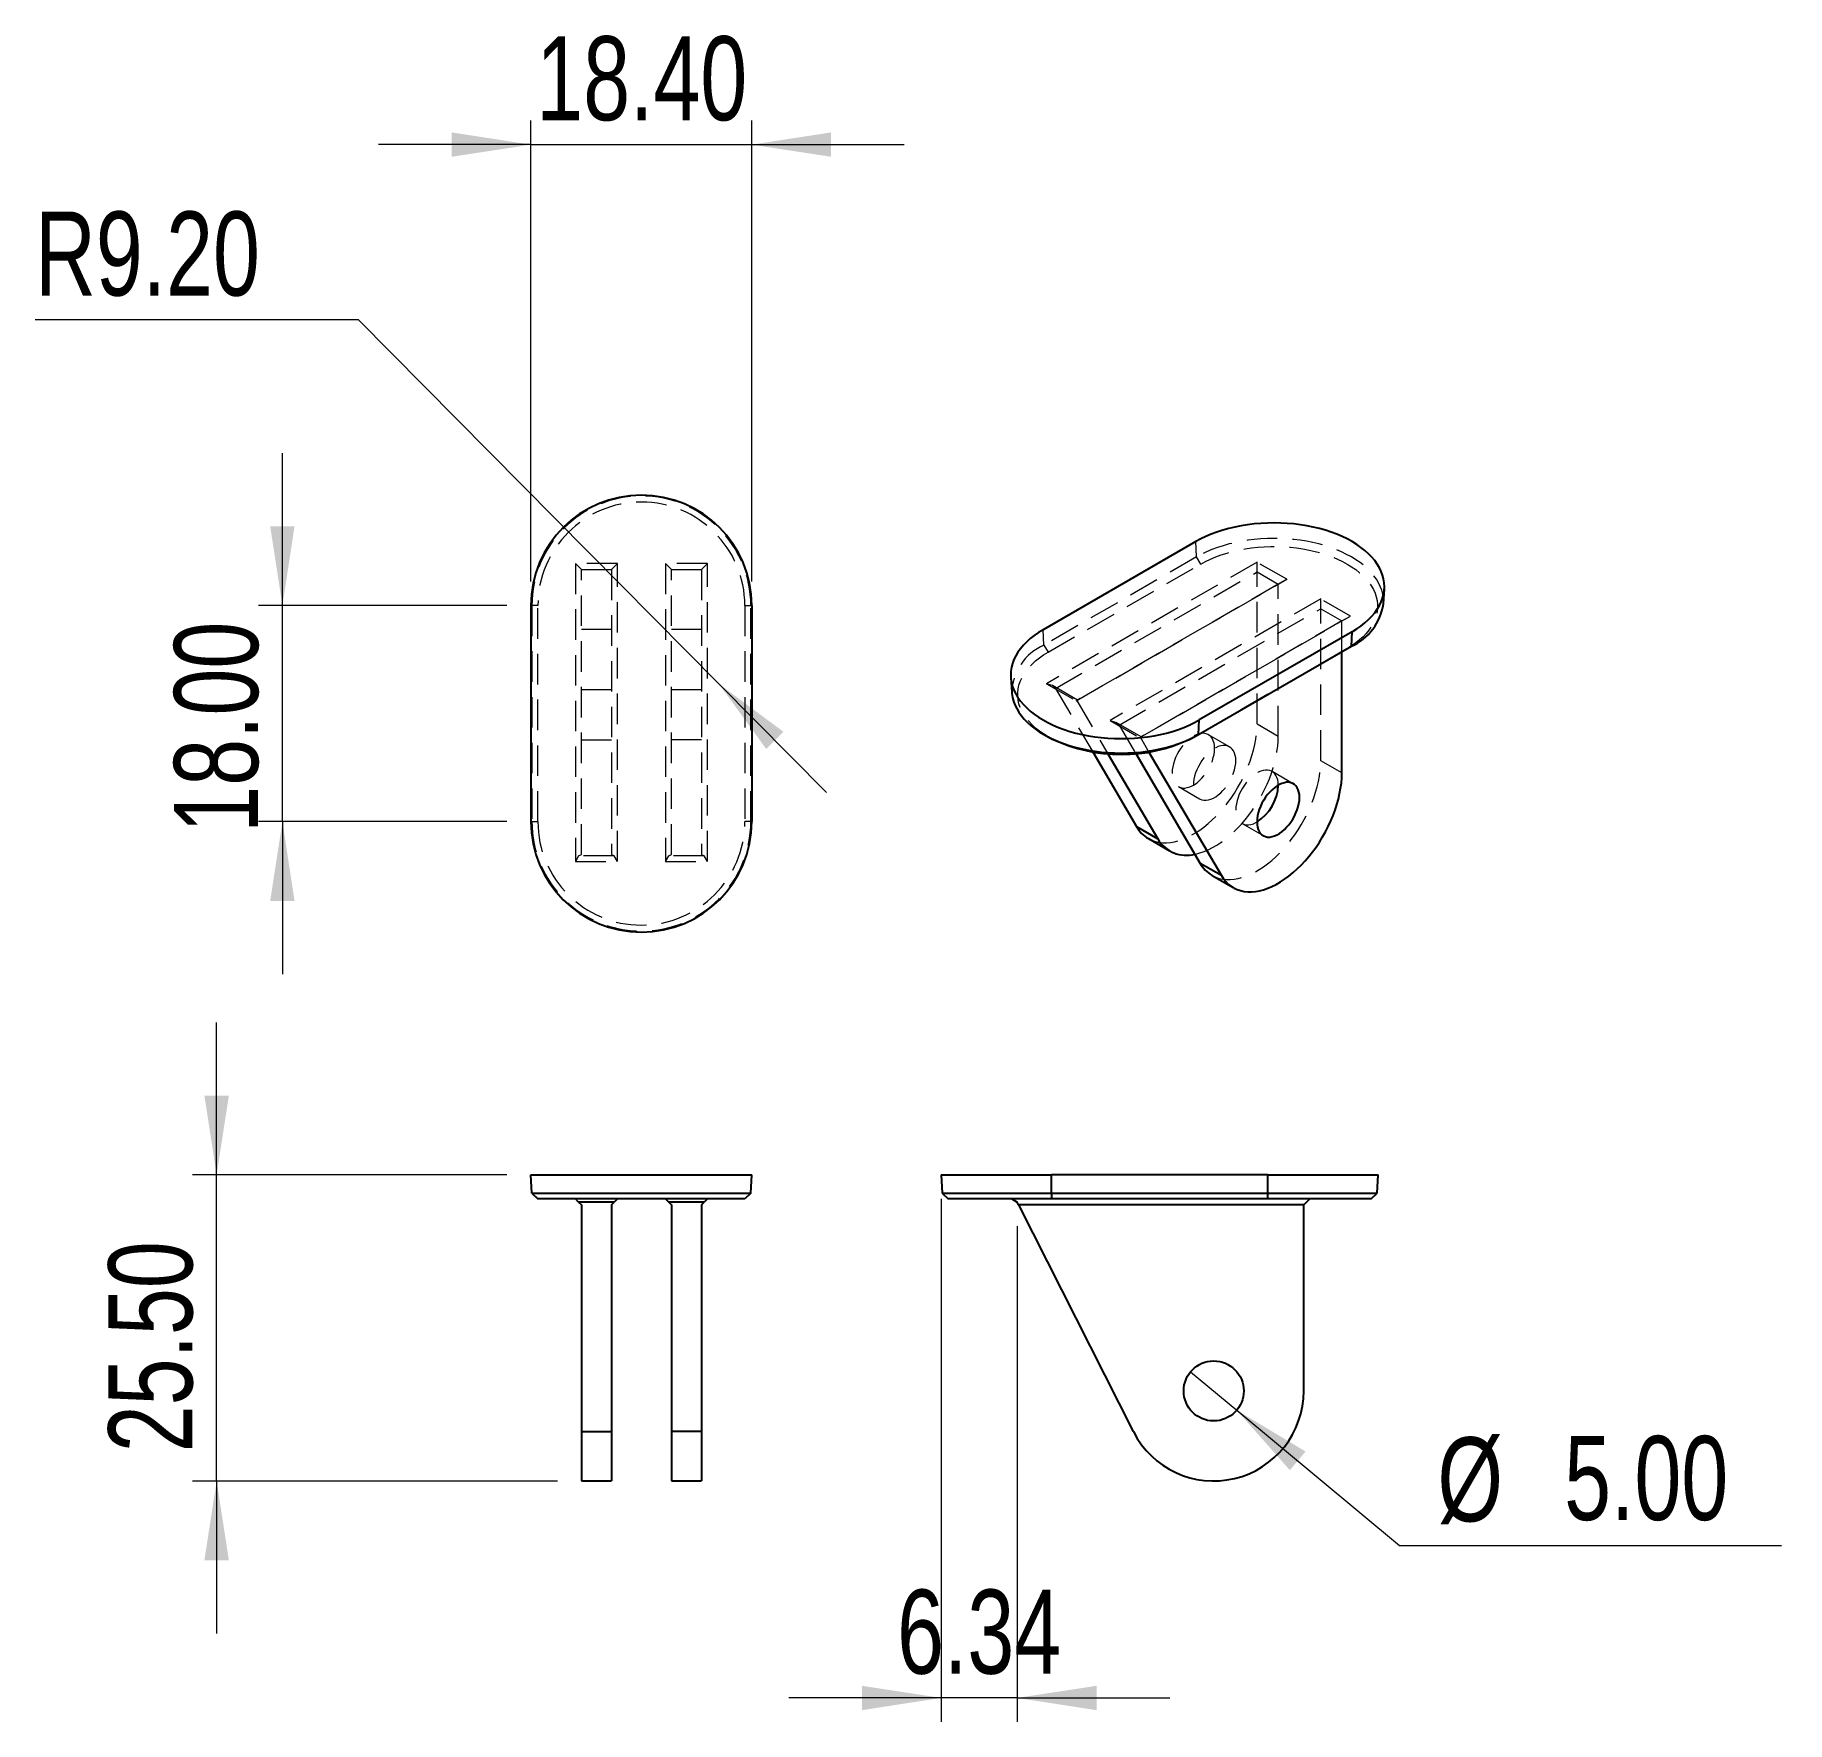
# Model space of a CAD drawing. Header units: millimetres. Extents: x 83 to 229, y 103 to 243.
import ezdxf

# ---------------------------------------------------------------- set-up
doc = ezdxf.new("R2010")
doc.units = ezdxf.units.MM
doc.header["$LTSCALE"] = 2
doc.linetypes.add('HIDDEN', pattern=[1.905, 1.27, -0.635])
doc.styles.add('SLDTEXTSTYLE0', font='TXT', dxfattribs={"width": 0.75})
doc.dimstyles.new('SLDDIMSTYLE0', dxfattribs={"dimtxt": 7, "dimasz": 6.604, "dimexe": 0, "dimexo": 0.0625, "dimgap": 1.75, "dimtad": 1, "dimrnd": 1e-09, "dimzin": 4, "dimdsep": 46, "dimtxsty": 'SLDTEXTSTYLE0', "dimsah": 1, "dimcen": 0.09, "dimadec": 0, "dimazin": 1, "dimtfac": 1, "dimtmove": 0, "dimatfit": 0, "dimfxl": 1, "dimfrac": 2, "dimtolj": 1, "dimtzin": 12, "dimarcsym": 0})
doc.dimstyles.new('SLDDIMSTYLE1', dxfattribs={"dimtxt": 7, "dimasz": 6.604, "dimexe": 0, "dimexo": 0.0625, "dimgap": 1.75, "dimtad": 0, "dimtih": 1, "dimtoh": 1, "dimrnd": 1e-09, "dimzin": 4, "dimdsep": 46, "dimtxsty": 'SLDTEXTSTYLE0', "dimsah": 1, "dimcen": 0, "dimadec": 0, "dimazin": 1, "dimtfac": 1, "dimtofl": 0, "dimtmove": 1, "dimatfit": 3, "dimfxl": 1, "dimfrac": 2, "dimtolj": 1, "dimtzin": 12, "dimarcsym": 0})
doc.dimstyles.new('SLDDIMSTYLE2', dxfattribs={"dimtxt": 7, "dimasz": 6.604, "dimexe": 0, "dimexo": 0.0625, "dimgap": 1.75, "dimtad": 1, "dimrnd": 1e-09, "dimzin": 12, "dimdsep": 46, "dimtxsty": 'SLDTEXTSTYLE0', "dimsah": 1, "dimcen": 0.09, "dimadec": 0, "dimazin": 3, "dimtfac": 1, "dimtmove": 0, "dimatfit": 0, "dimfxl": 1, "dimfrac": 2, "dimtolj": 1, "dimtzin": 12, "dimarcsym": 0})
doc.dimstyles.new('SLDDIMSTYLE3', dxfattribs={"dimtxt": 7, "dimasz": 6.604, "dimexe": 0, "dimexo": 0.0625, "dimgap": 1.75, "dimtad": 0, "dimtih": 1, "dimtoh": 1, "dimrnd": 1e-09, "dimzin": 4, "dimdsep": 46, "dimtxsty": 'SLDTEXTSTYLE0', "dimblk1": 'NONE', "dimsah": 1, "dimcen": 0, "dimadec": 0, "dimazin": 1, "dimtfac": 1, "dimtmove": 0, "dimatfit": 3, "dimldrblk": 'NONE', "dimfxl": 1, "dimfrac": 2, "dimtolj": 1, "dimtzin": 12, "dimarcsym": 0})

# ---------------------------------------------------------------- blocks, each defined once
blk = doc.blocks.new('_D')
at = {"color": 7, "linetype": 'Continuous', "lineweight": 18}
for p, q in [((98.27, 148.2), (98.27, 160.9)), ((122.45, 148.2), (96.27, 148.2)), ((98.27, 122.7), (98.27, 148.2)), ((126.65, 122.7), (96.27, 122.7)), ((98.27, 122.7), (98.27, 110))]:
    blk.add_line(p, q, dxfattribs=at)
for points in [[(98.27, 148.2), (99.29, 154.81), (97.25, 154.81)], [(98.27, 122.7), (97.25, 116.1), (99.29, 116.1)]]:
    blk.add_solid(points, dxfattribs=at)
at = {"color": 7, "linetype": 'Continuous', "lineweight": 18, "insert": (89.25, 125.1), "char_height": 7, "attachment_point": 1, "rotation": 90, "style": 'SLDTEXTSTYLE0'}
blk.add_mtext('25.50', dxfattribs=at)
blk = doc.blocks.new('_D_1')
at = {"color": 7, "linetype": 'Continuous', "lineweight": 18}
for p, q in [((110.09, 219.42), (83.14, 219.42)), ((140.12, 189.09), (110.09, 219.42)), ((140.12, 189.09), (149.06, 180.06))]:
    blk.add_line(p, q, dxfattribs=at)
blk.add_solid([(140.12, 189.09), (144.05, 183.68), (145.49, 185.11)], dxfattribs=at)
at = {"color": 7, "linetype": 'Continuous', "lineweight": 18, "insert": (83.14, 228.45), "char_height": 7, "attachment_point": 1, "style": 'SLDTEXTSTYLE0'}
blk.add_mtext('R9.20', dxfattribs=at)
blk = doc.blocks.new('_D_2')
at = {"color": 7, "linetype": 'Continuous', "lineweight": 18}
for p, q in [((103.75, 195.63), (103.75, 208.33)), ((122.45, 195.63), (101.75, 195.63)), ((103.75, 177.63), (103.75, 195.63)), ((122.45, 177.63), (101.75, 177.63)), ((103.75, 177.63), (103.75, 164.93))]:
    blk.add_line(p, q, dxfattribs=at)
for points in [[(103.75, 195.63), (104.76, 202.23), (102.73, 202.23)], [(103.75, 177.63), (102.73, 171.02), (104.76, 171.02)]]:
    blk.add_solid(points, dxfattribs=at)
at = {"color": 7, "linetype": 'Continuous', "lineweight": 18, "insert": (94.72, 176.71), "char_height": 7, "attachment_point": 1, "rotation": 90, "style": 'SLDTEXTSTYLE0'}
blk.add_mtext('18.00', dxfattribs=at)
blk = doc.blocks.new('_D_3')
at = {"color": 7, "linetype": 'Continuous', "lineweight": 18}
for p, q in [((124.45, 197.63), (124.45, 236.02)), ((142.85, 197.63), (142.85, 236.02)), ((124.45, 234.02), (111.75, 234.02)), ((124.45, 234.02), (142.85, 234.02)), ((142.85, 234.02), (155.55, 234.02))]:
    blk.add_line(p, q, dxfattribs=at)
for points in [[(124.45, 234.02), (117.85, 235.04), (117.85, 233.01)], [(142.85, 234.02), (149.45, 233.01), (149.45, 235.04)]]:
    blk.add_solid(points, dxfattribs=at)
at = {"color": 7, "linetype": 'Continuous', "lineweight": 18, "insert": (124.9, 243.05), "char_height": 7, "attachment_point": 1, "style": 'SLDTEXTSTYLE0'}
blk.add_mtext('18.40', dxfattribs=at)
blk = doc.blocks.new('_D_4')
at = {"color": 7, "linetype": 'Continuous', "lineweight": 18}
for p, q in [((158.62, 146.2), (158.62, 102.63)), ((164.96, 143.93), (164.96, 102.63)), ((158.62, 104.63), (145.92, 104.63)), ((164.96, 104.63), (158.62, 104.63)), ((164.96, 104.63), (177.66, 104.63))]:
    blk.add_line(p, q, dxfattribs=at)
for points in [[(158.62, 104.63), (152.02, 105.64), (152.02, 103.61)], [(164.96, 104.63), (171.57, 103.61), (171.57, 105.64)]]:
    blk.add_solid(points, dxfattribs=at)
at = {"color": 7, "linetype": 'Continuous', "lineweight": 18, "insert": (154.95, 113.65), "char_height": 7, "attachment_point": 1, "style": 'SLDTEXTSTYLE0'}
blk.add_mtext('6.34', dxfattribs=at)
blk = doc.blocks.new('_D_5')
at = {"color": 7, "linetype": 'Continuous', "lineweight": 18}
for p, q in [((179.4, 131.8), (183.24, 128.6)), ((183.24, 128.6), (196.79, 117.32)), ((196.79, 117.32), (228.62, 117.32))]:
    blk.add_line(p, q, dxfattribs=at)
blk.add_solid([(183.24, 128.6), (187.67, 123.6), (188.97, 125.16)], dxfattribs=at)
at = {"color": 7, "linetype": 'Continuous', "lineweight": 18, "char_height": 7, "attachment_point": 1, "style": 'SLDTEXTSTYLE0'}
for s, insert in [('%%c', (199.96, 126.34)), ('5.00', (210.52, 126.45))]:
    blk.add_mtext(s, dxfattribs=dict(at, insert=insert))
blk = doc.blocks.new('_NONE')

msp = doc.modelspace()

# ---------------------------------------------------------------- linework, layer by layer
at = {"color": 7, "linetype": 'Continuous', "lineweight": 25}
for p, q in [((179.843, 200.954), (167.115, 193.607)), ((124.45, 195.627), (124.45, 177.627)), ((142.85, 195.627), (142.85, 177.627)), ((195.462, 195.757), (195.542, 197.002)), ((192.854, 193.443), (180.126, 186.096)), ((192.797, 192.23), (192.854, 193.443)), ((180.069, 184.882), (192.797, 192.23)), ((192.005, 181.685), (192.005, 191.773)), ((164.427, 189.654), (164.507, 188.41)), ((180.069, 184.882), (180.126, 186.096)), ((167.537, 184.682), (167.87, 184.51)), ((179.371, 184.51), (179.704, 184.682)), ((171.248, 183.433), (174.899, 177.209)), ((172.506, 183.283), (176.667, 176.188)), ((174.84, 183.291), (180.202, 174.147)), ((175.931, 183.423), (181.97, 173.127)), ((174.899, 177.209), (176.667, 176.188)), ((175.881, 176.21), (177.649, 175.189)), ((181.97, 173.127), (180.202, 174.147)), ((181.185, 173.148), (182.952, 172.128)), ((124.45, 148.202), (142.85, 148.202)), ((124.53, 146.676), (124.45, 148.202)), ((142.77, 146.676), (142.85, 148.202)), ((158.623, 148.202), (158.703, 146.676)), ((158.623, 148.202), (167.823, 148.202)), ((167.823, 146.676), (167.823, 148.202)), ((185.823, 148.202), (167.823, 148.202)), ((185.823, 146.676), (185.823, 148.202)), ((185.823, 148.202), (195.023, 148.202)), ((194.943, 146.676), (195.023, 148.202)), ((124.53, 146.676), (142.77, 146.676)), ((124.53, 146.676), (125.029, 146.202)), ((142.271, 146.202), (125.029, 146.202)), ((128.424, 145.928), (128.15, 146.202)), ((131.65, 146.202), (131.376, 145.928)), ((135.65, 146.202), (135.924, 145.928)), ((139.15, 146.202), (138.876, 145.928)), ((142.77, 146.676), (142.271, 146.202)), ((158.703, 146.676), (159.202, 146.202)), ((158.703, 146.676), (167.823, 146.676)), ((167.823, 146.202), (159.202, 146.202)), ((164.515, 146.202), (164.961, 145.928)), ((167.823, 146.676), (185.823, 146.676)), ((167.823, 146.676), (167.823, 146.202)), ((185.823, 146.202), (167.823, 146.202)), ((185.823, 146.676), (194.943, 146.676)), ((185.823, 146.202), (185.823, 146.676)), ((194.443, 146.202), (185.823, 146.202)), ((188.823, 145.702), (189.323, 146.202)), ((194.443, 146.202), (194.943, 146.676)), ((131.376, 145.928), (128.424, 145.928)), ((128.424, 145.928), (128.65, 145.702)), ((128.65, 145.702), (128.65, 126.816)), ((131.15, 145.702), (131.376, 145.928)), ((131.15, 145.702), (131.15, 126.816)), ((138.876, 145.928), (135.924, 145.928)), ((135.924, 145.928), (136.15, 145.702)), ((136.15, 145.702), (136.15, 126.816)), ((138.65, 145.702), (138.876, 145.928)), ((138.65, 145.702), (138.65, 126.816)), ((165.076, 145.702), (164.961, 145.928)), ((188.823, 145.702), (165.076, 145.702)), ((165.076, 145.702), (174.63, 126.816)), ((188.823, 130.202), (188.823, 145.702)), ((128.65, 126.816), (131.15, 126.816)), ((128.65, 126.816), (128.65, 122.702)), ((131.15, 126.816), (131.15, 122.702)), ((138.65, 126.816), (136.15, 126.816)), ((136.15, 126.816), (136.15, 122.702)), ((138.65, 126.816), (138.65, 122.702)), ((128.65, 122.702), (131.15, 122.702)), ((136.15, 122.702), (138.65, 122.702))]:
    msp.add_line(p, q, dxfattribs=at)
at = {"color": 7, "linetype": 'HIDDEN', "lineweight": 18}
for p, q in [((179.9, 199.675), (179.843, 200.954)), ((128.15, 199.127), (128.15, 174.319)), ((128.65, 198.627), (128.15, 199.127)), ((131.65, 199.127), (128.15, 199.127)), ((128.65, 174.879), (128.65, 198.627)), ((128.65, 198.627), (131.15, 198.627)), ((131.65, 199.127), (131.15, 198.627)), ((131.15, 198.627), (131.15, 174.879)), ((131.65, 174.319), (131.65, 199.127)), ((135.65, 199.127), (135.65, 174.319)), ((136.15, 198.627), (135.65, 199.127)), ((139.15, 199.127), (135.65, 199.127)), ((136.15, 174.879), (136.15, 198.627)), ((136.15, 198.627), (138.65, 198.627)), ((138.65, 198.627), (139.15, 199.127)), ((138.65, 198.627), (138.65, 174.879)), ((139.15, 174.319), (139.15, 199.127)), ((179.9, 199.675), (167.172, 192.328)), ((184.934, 199.239), (167.393, 189.113)), ((167.525, 191.737), (180.253, 199.085)), ((180.253, 199.085), (179.9, 199.675)), ((184.934, 198.423), (184.934, 199.239)), ((187.409, 197.811), (184.934, 199.239)), ((168.143, 188.729), (184.934, 198.423)), ((169.868, 187.684), (187.409, 197.811)), ((186.702, 197.403), (169.91, 187.709)), ((184.934, 198.423), (186.702, 197.403)), ((184.934, 185.767), (184.934, 198.423)), ((187.409, 197.811), (186.702, 197.403)), ((186.702, 184.746), (186.702, 197.403)), ((124.53, 195.627), (124.45, 195.627)), ((125.029, 195.627), (124.53, 195.627)), ((124.53, 195.627), (124.53, 177.627)), ((125.029, 177.627), (125.029, 195.627)), ((142.271, 195.627), (142.77, 195.627)), ((142.271, 195.627), (142.271, 177.627)), ((142.77, 195.627), (142.85, 195.627)), ((142.77, 177.627), (142.77, 195.627)), ((190.238, 196.178), (172.696, 186.051)), ((190.238, 195.361), (190.238, 196.178)), ((192.712, 194.749), (190.238, 196.178)), ((173.446, 185.668), (190.238, 195.361)), ((175.171, 184.623), (192.712, 194.749)), ((192.005, 194.341), (175.214, 184.647)), ((190.238, 195.361), (192.005, 194.341)), ((190.238, 182.705), (190.238, 195.361)), ((192.005, 194.341), (192.712, 194.749)), ((192.005, 191.773), (192.005, 194.341)), ((131.15, 193.627), (128.65, 193.627)), ((138.65, 193.627), (136.15, 193.627)), ((167.172, 192.328), (167.115, 193.607)), ((167.172, 192.328), (167.525, 191.737)), ((192.444, 192.047), (179.716, 184.699)), ((192.444, 192.047), (192.797, 192.23)), ((128.65, 188.627), (131.15, 188.627)), ((136.15, 188.627), (138.65, 188.627)), ((167.393, 189.113), (169.868, 187.684)), ((167.902, 188.959), (167.393, 189.113)), ((167.902, 188.959), (168.143, 188.729)), ((169.989, 187.754), (167.902, 188.959)), ((168.143, 188.729), (171.248, 183.433)), ((169.868, 187.684), (169.989, 187.754)), ((169.91, 187.709), (169.989, 187.754)), ((169.91, 187.709), (172.506, 183.283)), ((172.696, 186.051), (175.171, 184.623)), ((172.696, 186.051), (173.206, 185.898)), ((173.206, 185.898), (173.446, 185.668)), ((175.293, 184.693), (173.206, 185.898)), ((173.446, 185.668), (174.84, 183.291)), ((184.934, 185.767), (186.702, 184.746)), ((128.65, 184.434), (131.15, 184.434)), ((138.65, 184.434), (136.15, 184.434)), ((175.171, 184.623), (175.293, 184.693)), ((175.214, 184.647), (175.293, 184.693)), ((175.214, 184.647), (175.931, 183.423)), ((179.716, 184.699), (179.371, 184.51)), ((180.069, 184.882), (179.716, 184.699)), ((182.649, 183.85), (180.881, 184.87)), ((192.005, 181.685), (190.238, 182.705)), ((187.952, 180.788), (186.184, 181.809)), ((178.381, 180.54), (180.149, 179.519)), ((124.53, 177.627), (124.45, 177.627)), ((124.53, 177.627), (125.029, 177.627)), ((142.77, 177.627), (142.271, 177.627)), ((142.77, 177.627), (142.85, 177.627)), ((183.684, 177.478), (185.452, 176.458)), ((128.424, 174.765), (128.15, 174.319)), ((128.15, 174.319), (131.65, 174.319)), ((128.424, 174.765), (128.65, 174.879)), ((131.376, 174.765), (128.424, 174.765)), ((131.15, 174.879), (131.376, 174.765)), ((131.65, 174.319), (131.376, 174.765)), ((135.65, 174.319), (135.924, 174.765)), ((135.65, 174.319), (139.15, 174.319)), ((135.924, 174.765), (136.15, 174.879)), ((138.876, 174.765), (135.924, 174.765)), ((138.65, 174.879), (138.876, 174.765)), ((139.15, 174.319), (138.876, 174.765))]:
    msp.add_line(p, q, dxfattribs=at)
at = {"color": 7, "linetype": 'Continuous', "lineweight": 25, "flags": 128}
for points in [[(192.854, 193.443), (193.235, 193.677), (193.591, 193.923), (193.92, 194.182), (194.222, 194.451), (194.495, 194.731), (194.738, 195.019), (194.951, 195.315), (195.132, 195.619), (195.281, 195.928), (195.398, 196.241), (195.481, 196.559), (195.532, 196.878), (195.549, 197.199), (195.532, 197.519), (195.481, 197.839), (195.398, 198.156), (195.281, 198.47), (195.132, 198.779), (194.951, 199.082), (194.738, 199.378), (194.495, 199.667), (194.222, 199.946), (193.92, 200.216), (193.591, 200.474), (193.235, 200.721), (192.854, 200.954), (192.449, 201.174), (192.022, 201.38), (191.575, 201.57), (191.108, 201.744), (190.624, 201.901), (190.124, 202.042), (189.611, 202.165), (189.086, 202.269), (188.55, 202.355), (188.007, 202.423), (187.457, 202.471), (186.904, 202.5), (186.349, 202.51), (185.793, 202.5), (185.24, 202.471), (184.69, 202.423), (184.147, 202.355), (183.612, 202.269), (183.086, 202.165), (182.573, 202.042), (182.073, 201.901), (181.589, 201.744), (181.122, 201.57), (180.675, 201.38), (180.248, 201.174), (179.843, 200.954)], [(167.115, 193.607), (166.734, 193.373), (166.379, 193.126), (166.049, 192.868), (165.747, 192.599), (165.474, 192.319), (165.231, 192.031), (165.018, 191.734), (164.837, 191.431), (164.688, 191.122), (164.571, 190.808), (164.488, 190.491), (164.437, 190.172), (164.421, 189.851), (164.437, 189.53), (164.488, 189.211), (164.571, 188.894), (164.688, 188.58), (164.837, 188.271), (165.018, 187.968), (165.231, 187.671), (165.474, 187.383), (165.747, 187.103), (166.049, 186.834), (166.379, 186.576), (166.734, 186.329), (167.115, 186.096), (167.52, 185.876), (167.947, 185.67), (168.394, 185.48), (168.861, 185.306), (169.345, 185.148), (169.845, 185.008), (170.358, 184.885), (170.884, 184.78), (171.419, 184.694), (171.962, 184.627), (172.512, 184.579), (173.065, 184.55), (173.621, 184.54), (174.176, 184.55), (174.73, 184.579), (175.279, 184.627), (175.822, 184.694), (176.358, 184.78), (176.883, 184.885), (177.396, 185.008), (177.896, 185.148), (178.38, 185.306), (178.847, 185.48), (179.294, 185.67), (179.721, 185.876), (180.126, 186.096)], [(164.507, 188.41), (164.517, 188.287), (164.567, 187.97), (164.65, 187.656), (164.766, 187.345), (164.914, 187.039), (165.093, 186.738), (165.304, 186.444), (165.545, 186.158), (165.816, 185.881), (166.115, 185.614), (166.441, 185.358), (166.794, 185.114), (167.172, 184.882), (167.573, 184.664), (167.996, 184.46), (168.44, 184.272), (168.902, 184.099), (169.382, 183.943), (169.878, 183.804), (170.387, 183.682), (170.907, 183.578), (171.438, 183.493), (171.977, 183.426), (172.521, 183.378), (173.07, 183.35), (173.621, 183.34), (174.171, 183.35), (174.72, 183.378), (175.265, 183.426), (175.803, 183.493), (176.334, 183.578), (176.855, 183.682), (177.364, 183.804), (177.859, 183.943), (178.339, 184.099), (178.801, 184.272), (179.245, 184.46), (179.668, 184.664), (180.069, 184.882)], [(181.97, 173.127), (182.14, 172.866), (182.331, 172.632), (182.542, 172.424), (182.77, 172.243), (183.017, 172.092), (183.28, 171.969), (183.558, 171.876), (183.85, 171.814), (184.155, 171.781), (184.471, 171.779), (184.798, 171.808), (185.133, 171.867), (185.474, 171.957), (185.822, 172.076), (186.173, 172.224), (186.526, 172.401), (186.881, 172.606), (187.234, 172.837), (187.585, 173.095), (187.933, 173.377), (188.274, 173.682), (188.609, 174.01), (188.935, 174.358), (189.252, 174.725), (189.557, 175.11), (189.849, 175.51), (190.127, 175.924), (190.389, 176.35), (190.636, 176.787), (190.865, 177.231), (191.075, 177.682), (191.265, 178.137), (191.436, 178.594), (191.585, 179.051), (191.712, 179.507), (191.817, 179.958), (191.899, 180.404), (191.958, 180.841), (191.994, 181.269), (192.005, 181.685)], [(188.47, 179.644), (188.458, 179.874), (188.422, 180.087), (188.363, 180.28), (188.282, 180.451), (188.179, 180.597), (188.056, 180.717), (187.915, 180.808), (187.758, 180.87), (187.586, 180.901), (187.402, 180.902), (187.209, 180.871), (187.009, 180.811), (186.805, 180.72), (186.599, 180.602), (186.395, 180.456), (186.195, 180.286), (186.002, 180.093), (185.818, 179.881), (185.646, 179.651), (185.489, 179.408), (185.348, 179.153), (185.225, 178.892), (185.122, 178.627), (185.041, 178.362), (184.982, 178.101), (184.946, 177.846), (184.934, 177.603), (184.946, 177.372), (184.982, 177.159), (185.041, 176.966), (185.122, 176.795), (185.225, 176.649), (185.348, 176.529), (185.489, 176.438), (185.646, 176.376), (185.818, 176.345), (186.002, 176.344), (186.195, 176.375), (186.395, 176.436), (186.599, 176.526), (186.805, 176.645), (187.009, 176.79), (187.209, 176.96), (187.402, 177.153), (187.586, 177.365), (187.758, 177.595), (187.915, 177.839), (188.056, 178.093), (188.179, 178.354), (188.282, 178.619), (188.363, 178.884), (188.422, 179.145), (188.458, 179.4), (188.47, 179.644)]]:
    msp.add_lwpolyline(points, dxfattribs=at)
at = {"color": 7, "linetype": 'HIDDEN', "lineweight": 18, "flags": 128}
for points in [[(195.462, 195.757), (195.469, 195.953), (195.452, 196.27), (195.402, 196.587), (195.319, 196.902), (195.204, 197.213), (195.056, 197.519), (194.876, 197.82), (194.665, 198.113), (194.424, 198.399), (194.153, 198.676), (193.854, 198.943), (193.528, 199.2), (193.175, 199.444), (192.797, 199.675), (192.396, 199.893), (191.973, 200.097), (191.529, 200.285), (191.067, 200.458), (190.587, 200.614), (190.092, 200.754), (189.583, 200.875), (189.062, 200.979), (188.531, 201.064), (187.992, 201.131), (187.448, 201.179), (186.899, 201.208), (186.349, 201.217), (185.798, 201.208), (185.249, 201.179), (184.705, 201.131), (184.166, 201.064), (183.635, 200.979), (183.115, 200.875), (182.606, 200.754), (182.11, 200.614), (181.63, 200.458), (181.168, 200.285), (180.724, 200.097), (180.301, 199.893), (179.9, 199.675)], [(180.253, 199.085), (180.648, 199.299), (181.065, 199.498), (181.503, 199.682), (181.96, 199.849), (182.435, 200), (182.925, 200.133), (183.428, 200.248), (183.943, 200.345), (184.468, 200.422), (185, 200.481), (185.537, 200.52), (186.078, 200.54), (186.619, 200.54), (187.16, 200.52), (187.697, 200.481), (188.229, 200.422), (188.754, 200.345), (189.269, 200.248), (189.772, 200.133), (190.262, 200), (190.737, 199.849), (191.194, 199.682), (191.632, 199.498), (192.05, 199.299), (192.444, 199.085), (192.815, 198.857), (193.16, 198.616), (193.479, 198.363), (193.769, 198.099), (194.03, 197.825), (194.26, 197.542), (194.46, 197.251), (194.627, 196.954), (194.762, 196.651), (194.863, 196.344), (194.931, 196.034), (194.965, 195.722), (194.965, 195.409), (194.931, 195.097), (194.863, 194.787), (194.762, 194.48), (194.627, 194.177), (194.46, 193.88), (194.26, 193.589), (194.03, 193.306), (193.769, 193.032), (193.479, 192.768), (193.16, 192.515), (192.815, 192.275), (192.444, 192.047)], [(167.87, 184.51), (167.525, 184.699), (167.154, 184.927), (166.809, 185.168), (166.491, 185.421), (166.2, 185.685), (165.94, 185.959), (165.709, 186.242), (165.51, 186.532), (165.342, 186.83), (165.208, 187.132), (165.106, 187.439), (165.038, 187.75), (165.004, 188.062), (165.004, 188.374), (165.038, 188.686), (165.106, 188.997), (165.208, 189.304), (165.342, 189.606), (165.51, 189.904), (165.709, 190.194), (165.94, 190.477), (166.2, 190.751), (166.491, 191.015), (166.809, 191.268), (167.154, 191.509), (167.525, 191.737)], [(175.881, 176.21), (175.946, 176.174), (176.209, 176.051), (176.487, 175.958), (176.779, 175.896), (177.084, 175.863), (177.4, 175.861), (177.727, 175.89), (178.061, 175.949), (178.403, 176.039), (178.751, 176.158), (179.102, 176.306), (179.455, 176.483), (179.81, 176.688), (180.163, 176.919), (180.514, 177.177), (180.862, 177.459), (181.203, 177.764), (181.538, 178.092), (181.864, 178.44), (182.181, 178.807), (182.485, 179.192), (182.778, 179.592), (183.056, 180.006), (183.318, 180.432), (183.565, 180.869), (183.793, 181.313), (184.004, 181.764), (184.194, 182.219), (184.365, 182.676), (184.514, 183.133), (184.641, 183.589), (184.746, 184.04), (184.828, 184.486), (184.887, 184.923), (184.922, 185.351), (184.934, 185.767)], [(181.399, 183.726), (181.387, 183.956), (181.351, 184.169), (181.292, 184.362), (181.211, 184.533), (181.108, 184.679), (180.985, 184.799), (180.844, 184.89), (180.687, 184.952), (180.515, 184.983), (180.331, 184.984), (180.138, 184.953), (179.938, 184.893), (179.734, 184.802), (179.528, 184.684), (179.324, 184.538), (179.124, 184.368), (178.931, 184.175), (178.747, 183.963), (178.575, 183.733), (178.418, 183.49), (178.277, 183.236), (178.154, 182.974), (178.051, 182.709), (177.97, 182.444), (177.911, 182.183), (177.875, 181.928), (177.863, 181.685), (177.875, 181.455), (177.911, 181.241), (177.97, 181.048), (178.051, 180.877), (178.154, 180.731), (178.277, 180.611), (178.418, 180.52), (178.575, 180.458), (178.747, 180.427), (178.931, 180.427), (179.124, 180.457), (179.324, 180.518), (179.528, 180.608), (179.734, 180.727), (179.938, 180.872), (180.138, 181.042), (180.331, 181.235), (180.515, 181.447), (180.687, 181.677), (180.844, 181.921), (180.985, 182.175), (181.108, 182.436), (181.211, 182.701), (181.292, 182.966), (181.351, 183.227), (181.387, 183.482), (181.399, 183.726)], [(183.167, 182.705), (183.155, 182.935), (183.119, 183.148), (183.06, 183.342), (182.979, 183.513), (182.876, 183.659), (182.753, 183.779), (182.612, 183.87), (182.454, 183.931), (182.283, 183.963), (182.099, 183.963), (181.906, 183.933), (181.706, 183.872), (181.502, 183.782), (181.296, 183.663), (181.092, 183.518), (180.892, 183.348), (180.699, 183.155), (180.515, 182.942), (180.343, 182.713), (180.186, 182.469), (180.045, 182.215), (179.922, 181.954), (179.819, 181.689), (179.738, 181.424), (179.679, 181.162), (179.643, 180.908), (179.631, 180.664), (179.643, 180.434), (179.679, 180.221), (179.738, 180.027), (179.819, 179.856), (179.922, 179.71), (180.045, 179.591), (180.186, 179.499), (180.343, 179.438), (180.515, 179.406), (180.699, 179.406), (180.892, 179.436), (181.092, 179.497), (181.296, 179.587), (181.502, 179.706), (181.706, 179.851), (181.906, 180.022), (182.099, 180.214), (182.283, 180.427), (182.454, 180.657), (182.612, 180.9), (182.753, 181.154), (182.876, 181.415), (182.979, 181.68), (183.06, 181.945), (183.119, 182.207), (183.155, 182.461), (183.167, 182.705)], [(179.753, 174.913), (179.829, 174.929), (180.171, 175.018), (180.518, 175.137), (180.87, 175.286), (181.223, 175.462), (181.577, 175.667), (181.931, 175.899), (182.282, 176.156), (182.629, 176.438), (182.971, 176.744), (183.306, 177.071), (183.632, 177.419), (183.948, 177.787), (184.253, 178.171), (184.545, 178.571), (184.823, 178.986), (185.086, 179.412), (185.332, 179.848), (185.561, 180.293), (185.771, 180.743), (185.962, 181.198), (186.132, 181.656), (186.281, 182.113), (186.409, 182.568), (186.514, 183.02), (186.596, 183.465), (186.655, 183.903), (186.69, 184.33), (186.702, 184.746)], [(181.185, 173.148), (181.249, 173.112), (181.512, 172.99), (181.79, 172.897), (182.082, 172.834), (182.387, 172.802), (182.704, 172.8), (183.03, 172.829), (183.365, 172.888), (183.707, 172.977), (184.054, 173.096), (184.405, 173.245), (184.759, 173.421), (185.113, 173.626), (185.467, 173.858), (185.818, 174.115), (186.165, 174.397), (186.507, 174.703), (186.841, 175.03), (187.168, 175.378), (187.484, 175.745), (187.789, 176.13), (188.081, 176.53), (188.359, 176.945), (188.622, 177.371), (188.868, 177.807), (189.097, 178.252), (189.307, 178.702), (189.498, 179.157), (189.668, 179.615), (189.817, 180.072), (189.944, 180.527), (190.049, 180.979), (190.131, 181.424), (190.19, 181.862), (190.226, 182.289), (190.238, 182.705)], [(186.702, 180.664), (186.69, 180.894), (186.654, 181.107), (186.595, 181.301), (186.514, 181.472), (186.411, 181.618), (186.289, 181.737), (186.147, 181.829), (185.99, 181.89), (185.818, 181.922), (185.634, 181.922), (185.441, 181.892), (185.241, 181.831), (185.037, 181.741), (184.832, 181.622), (184.627, 181.477), (184.427, 181.306), (184.234, 181.114), (184.05, 180.901), (183.879, 180.672), (183.721, 180.428), (183.58, 180.174), (183.457, 179.913), (183.355, 179.648), (183.273, 179.383), (183.214, 179.121), (183.179, 178.867), (183.167, 178.623), (183.179, 178.393), (183.214, 178.18), (183.273, 177.986), (183.355, 177.815), (183.457, 177.669), (183.58, 177.55), (183.721, 177.458), (183.879, 177.397), (184.05, 177.365), (184.234, 177.365), (184.427, 177.395), (184.627, 177.456), (184.832, 177.546), (184.934, 177.602)]]:
    msp.add_lwpolyline(points, dxfattribs=at)
at = {"color": 7, "linetype": 'Continuous', "lineweight": 25}
msp.add_circle((181.323, 130.202), 2.5, dxfattribs=at)
for centre, radius, start, end in [((133.65, 195.627), 9.2, 0, 180), ((190.868, 196.458), 4.648, 294.53254, 351.33135), ((173.621, 196.631), 13.416, 244.61943, 295.38057), ((182.89, 180.824), 3.816, 302.40037, 357.59958), ((133.65, 177.627), 9.2, 180, 0), ((177.257, 178.545), 2.711, 209.54557, 239.50198), ((179.048, 177.58), 2.759, 210.29925, 284.80045), ((182.56, 175.484), 2.711, 209.54557, 239.50198), ((181.323, 130.202), 7.5, 206.83594, 0)]:
    msp.add_arc(centre, radius, start, end, dxfattribs=at)
at = {"color": 7, "linetype": 'HIDDEN', "lineweight": 18}
for centre, radius, start, end in [((133.65, 195.627), 9.12, 0, 180), ((133.65, 195.627), 8.621, 0, 180), ((168.971, 188.239), 4.467, 113.74939, 177.80409), ((133.65, 177.627), 9.12, 180, 0), ((133.65, 177.627), 8.621, 180, 0)]:
    msp.add_arc(centre, radius, start, end, dxfattribs=at)

# ---------------------------------------------------------------- dimensions: what is measured, and where the dimension line sits
at = {"color": 7, "linetype": 'Continuous', "lineweight": 18}
for base, p1, p2, dimstyle, picture, middle in [((142.85, 234.023), (124.45, 195.627), (142.85, 195.627), 'SLDDIMSTYLE0', '_D_3', (136.535, 234.023)), ((158.623, 104.628), (164.961, 145.928), (158.623, 148.202), 'SLDDIMSTYLE2', '_D_4', (164.004, 104.628))]:
    dim = msp.add_linear_dim(base=base, p1=p1, p2=p2, dimstyle=dimstyle, dxfattribs=at)
    dim.commit()
    dim.dimension.update_dxf_attribs({"geometry": picture, "text_midpoint": middle, "dimtype": 160})
dim = msp.add_radius_dim(center=(133.65, 195.627), mpoint=(140.123, 189.089), dimstyle='SLDDIMSTYLE1', dxfattribs=at)
dim.commit()
dim.dimension.update_dxf_attribs({"geometry": '_D_1', "text_midpoint": (95.028, 224.979), "dimtype": 164})
for base, p1, p2, picture, middle in [((103.748, 195.627), (124.45, 177.627), (124.45, 195.627), '_D_2', (103.748, 188.348)), ((98.271, 148.202), (128.65, 122.702), (124.45, 148.202), '_D', (98.271, 136.737))]:
    dim = msp.add_linear_dim(base=base, p1=p1, p2=p2, angle=90, dimstyle='SLDDIMSTYLE0', dxfattribs=at)
    dim.commit()
    dim.dimension.update_dxf_attribs({"geometry": picture, "text_midpoint": middle, "dimtype": 160})
dim = msp.add_diameter_dim_2p(p1=(179.402, 131.802), p2=(183.244, 128.602), dimstyle='SLDDIMSTYLE3', dxfattribs=at)
dim.commit()
dim.dimension.update_dxf_attribs({"geometry": '_D_5', "text_midpoint": (214.295, 122.931), "dimtype": 163})

doc.saveas('drawing.dxf')
